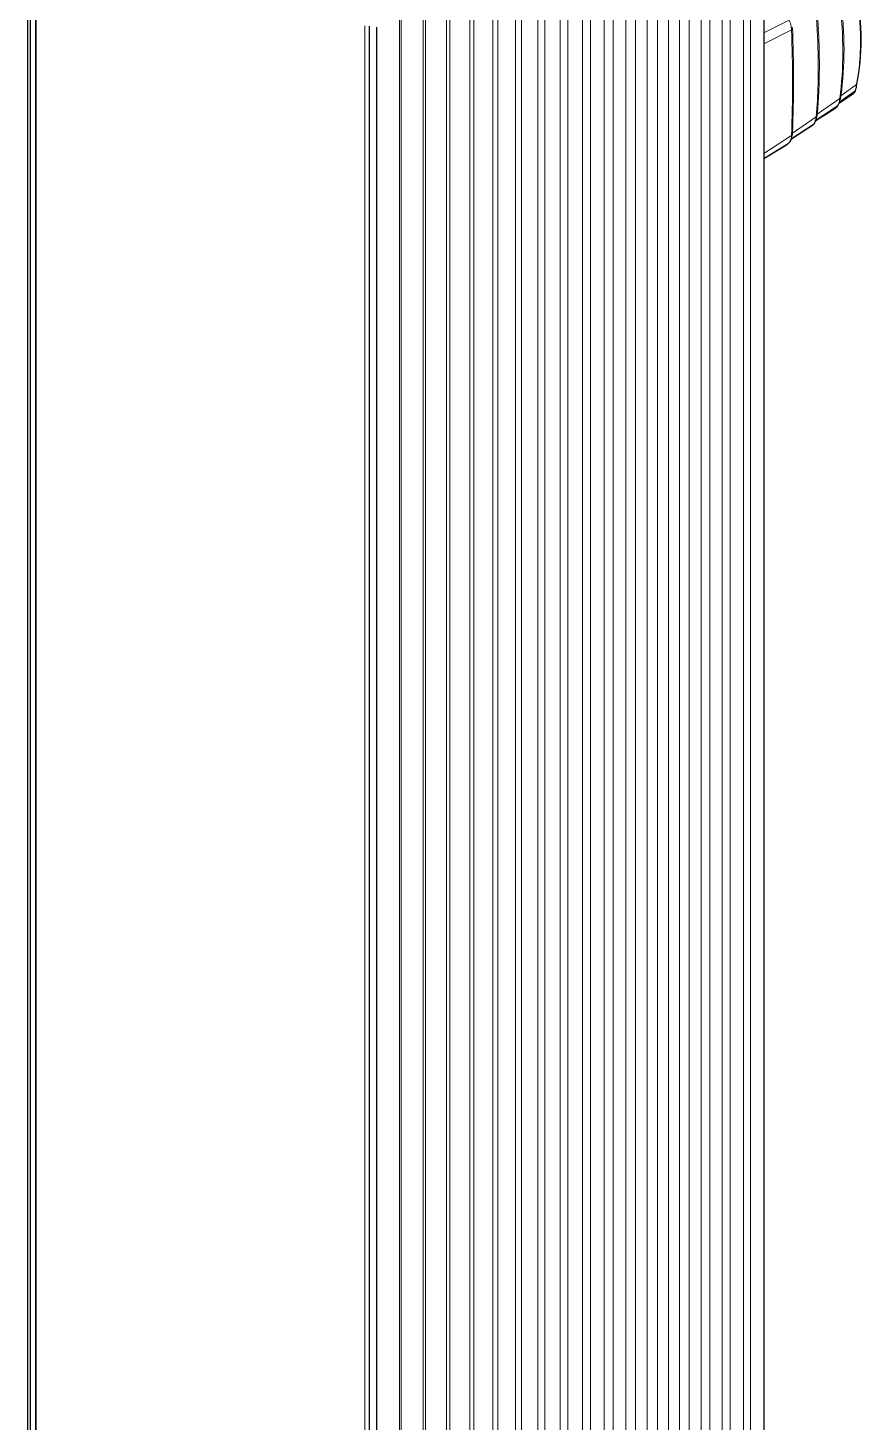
# Model space of a CAD drawing. Header units: millimetres. Extents: x 208114 to 212367, y 170574 to 176275.
# Drawn here: x 211396.6 to 211600.6, y 174113.2 to 174454.8 of the extents above; entities that cross this region are included whole.
import ezdxf

# ---------------------------------------------------------------- set-up
doc = ezdxf.new("R2010")
doc.units = ezdxf.units.MM
doc.header["$LTSCALE"] = 10
doc.layers.add('标注', color=251, linetype='Continuous', lineweight=9)

msp = doc.modelspace()

# ---------------------------------------------------------------- linework, layer by layer
for p, q in [((211576.84, 174506.78), (211576.84, 173863.64)), ((211396.58, 173854.48), (211396.58, 174493.7)), ((211397.14, 174493.42), (211397.14, 173853.63)), ((211480.22, 173812.09), (211480.22, 174455.22)), ((211481.91, 174454.94), (211481.91, 173811.81)), ((211599.59, 174440.93), (211599.62, 174441.1)), ((211595.17, 174436.31), (211596.07, 174436.91)), ((211596.07, 174436.91), (211597.4, 174437.81)), ((211597.4, 174437.81), (211598.74, 174438.71)), ((211599.17, 174439.21), (211599.25, 174439.43)), ((211599.25, 174439.43), (211599.27, 174439.5)), ((211590.72, 174432.83), (211592.59, 174434.02)), ((211592.59, 174434.02), (211594.53, 174435.25)), ((211594.97, 174435.81), (211594.96, 174435.78)), ((211586.7, 174429.62), (211588.73, 174430.92)), ((211589.45, 174432.02), (211590.72, 174432.83)), ((211589.45, 174432.02), (211589.67, 174432.61)), ((211583.46, 174427.56), (211584.73, 174428.37)), ((211584.73, 174428.37), (211586.7, 174429.62))]:
    msp.add_line(p, q)
for points in [[(211599.27, 174439.5), (211599.31, 174439.68), (211599.39, 174439.99), (211599.46, 174440.3), (211599.52, 174440.62), (211599.59, 174440.93)], [(211598.74, 174438.71), (211598.76, 174438.72), (211598.92, 174438.85), (211599.05, 174439.02), (211599.17, 174439.21)], [(211576.84, 174422.78), (211578.01, 174423.51), (211579.12, 174424.2), (211580.29, 174424.93), (211581.51, 174425.69), (211582.68, 174426.41)]]:
    msp.add_lwpolyline(points)
for centre, radius, start, end in [((211598.27, 174439.41), 0.844, 303.7967, 305.4532), ((211598.27, 174439.42), 0.854, 305.465, 310.7192), ((211589.54, 174438.04), 5.87, 337.611, 340.1333)]:
    msp.add_arc(centre, radius, start, end)
for points, knots in [([(211599.62, 174441.1), (211600.32, 174444.63), (211600.95, 174452.16), (211600.27, 174459.68), (211599.65, 174463.55)], [0, 0, 0, 0, 0.478572, 1, 1, 1, 1]), ([(211594.96, 174435.78), (211594.91, 174435.67), (211594.8, 174435.47), (211594.62, 174435.31), (211594.53, 174435.25)], [0, 0, 0, 0, 0.517667, 1, 1, 1, 1]), ([(211589.11, 174431.31), (211589.09, 174431.27), (211588.98, 174431.12), (211588.85, 174430.99), (211588.73, 174430.92)], [0, 0, 0, 0, 0.257916, 1, 1, 1, 1]), ([(211589.39, 174431.86), (211589.37, 174431.81), (211589.29, 174431.62), (211589.19, 174431.44), (211589.11, 174431.31)], [0, 0, 0, 0, 0.256736, 1, 1, 1, 1]), ([(211582.97, 174426.67), (211582.95, 174426.64), (211582.86, 174426.55), (211582.76, 174426.46), (211582.68, 174426.41)], [0, 0, 0, 0, 0.254768, 1, 1, 1, 1]), ([(211583.41, 174427.42), (211583.38, 174427.35), (211583.28, 174427.08), (211583.12, 174426.83), (211582.97, 174426.67)], [0, 0, 0, 0, 0.263058, 1, 1, 1, 1])]:
    msp.add_open_spline(points, degree=3, knots=knots)
at = {"layer": '标注', "color": 0, "lineweight": 5}
for p, q in [((211571.79, 174503.54), (211571.79, 173860.4)), ((211573.54, 174503.81), (211573.54, 173860.68)), ((211566.64, 174500.3), (211566.64, 173857.16)), ((211568.6, 174500.69), (211568.6, 173857.56)), ((211561.42, 174497.08), (211561.42, 173853.94)), ((211563.61, 174497.59), (211563.61, 173854.46)), ((211398.44, 174492.78), (211398.44, 173854.1)), ((211398.62, 173853.76), (211398.62, 174492.68)), ((211553.43, 174491.47), (211553.43, 173848.33)), ((211556.14, 174493.89), (211556.14, 173850.75)), ((211558.55, 174494.52), (211558.55, 173851.38)), ((211548.25, 174488.44), (211548.25, 173845.31)), ((211550.8, 174490.72), (211550.8, 173847.59)), ((211539.92, 174484.48), (211539.92, 173841.34)), ((211543.01, 174485.44), (211543.01, 173842.31)), ((211545.39, 174487.59), (211545.39, 173844.45)), ((211534.39, 174481.4), (211534.39, 173838.26)), ((211537.72, 174482.46), (211537.72, 173839.33)), ((211528.8, 174478.34), (211528.8, 173835.21)), ((211532.37, 174479.51), (211532.37, 173836.38)), ((211523.14, 174475.31), (211523.14, 173832.18)), ((211526.96, 174476.59), (211526.96, 173833.45)), ((211515.98, 174470.82), (211515.98, 173827.68)), ((211517.43, 174472.32), (211517.43, 173829.18)), ((211521.5, 174473.69), (211521.5, 173830.56)), ((211510.41, 174467.97), (211510.41, 173824.84)), ((211511.66, 174469.35), (211511.66, 173826.21)), ((211504.78, 174465.16), (211504.78, 173822.02)), ((211505.82, 174466.41), (211505.82, 173823.27)), ((211493.98, 174460.62), (211493.98, 173817.48)), ((211499.1, 174462.37), (211499.1, 173819.23)), ((211499.93, 174463.5), (211499.93, 173820.36)), ((211487.98, 174457.76), (211487.98, 173814.63)), ((211493.37, 174459.6), (211493.37, 173816.47)), ((211479.12, 173813.51), (211479.12, 174455.29)), ((211487.59, 174456.87), (211487.59, 173813.73)), ((211582.97, 174456.72), (211576.84, 174453.56)), ((211583.59, 174454.31), (211576.84, 174450.91)), ((211599.52, 174440.95), (211595.69, 174438.13)), ((211595.4, 174437.47), (211589.9, 174433.66)), ((211595.06, 174436.04), (211595.28, 174436.57)), ((211595.06, 174436.04), (211595.28, 174436.57)), ((211599.16, 174439.35), (211595.28, 174436.57)), ((211595.4, 174437.47), (211595.69, 174438.13)), ((211594.41, 174435.43), (211589.5, 174432.17)), ((211589.64, 174433.03), (211589.9, 174433.66)), ((211594.96, 174435.79), (211594.41, 174435.43)), ((211589.11, 174431.31), (211583.48, 174427.63)), ((211589.64, 174433.03), (211583.83, 174429.04)), ((211583.59, 174428.46), (211576.84, 174424.05)), ((211582.97, 174426.67), (211576.84, 174422.79)), ((211583.46, 174427.56), (211583.67, 174428.16))]:
    msp.add_line(p, q, dxfattribs=at)
for centre, radius, start, end in [((211414.55, 174444.47), 175.59, 3.283, 4.3419), ((211425.08, 174445.22), 165.34, 3.2322, 4.5291), ((211230.03, 174441.38), 353.8, 357.9065, 2.0944), ((211259.07, 174441.94), 325.01, 357.7249, 2.275), ((211573.05, 174446.05), 26.95, 346.1978, 349.0931), ((211551.78, 174450.14), 48.61, 349.1042, 349.2972), ((211588.93, 174438.25), 6.51, 342.7568, 345.288), ((211573.93, 174445.84), 26.05, 345.5997, 346.1917), ((211589.25, 174438.15), 6.17, 340.1344, 342.7563)]:
    msp.add_arc(centre, radius, start, end, dxfattribs=at)
for points, knots in [([(211595.4, 174461.04), (211595.88, 174457), (211596.39, 174449.13), (211595.91, 174441.24), (211595.4, 174437.47)], [0, 0, 0, 0, 0.516648, 1, 1, 1, 1]), ([(211595.69, 174438.13), (211596.21, 174441.88), (211596.7, 174449.71), (211596.18, 174457.54), (211595.69, 174461.54)], [0, 0, 0, 0, 0.483877, 1, 1, 1, 1]), ([(211599.55, 174441.11), (211599.87, 174442.83), (211600.35, 174446.39), (211600.65, 174453.89), (211600.13, 174459.66), (211599.52, 174463.53)], [0, 0, 0, 0, 0.232954, 0.477977, 1, 1, 1, 1]), ([(211582.97, 174456.72), (211583.16, 174456.33), (211583.45, 174455.55), (211583.58, 174454.71), (211583.59, 174454.31)], [0, 0, 0, 0, 0.515091, 1, 1, 1, 1]), ([(211583.83, 174454.85), (211583.81, 174454.8), (211583.76, 174454.7), (211583.67, 174454.52), (211583.62, 174454.38), (211583.59, 174454.31)], [0, 0, 0, 0, 0.234713, 0.594648, 1, 1, 1, 1]), ([(211589.85, 174454.52), (211589.96, 174452.68), (211590.25, 174445.52), (211590.08, 174438.34), (211589.64, 174433.03)], [0, 0, 0, 0, 0.257113, 1, 1, 1, 1]), ([(211589.9, 174433.66), (211590.05, 174435.35), (211590.51, 174442.3), (211590.45, 174449.28), (211590.15, 174454.54)], [0, 0, 0, 0, 0.243322, 1, 1, 1, 1]), ([(211599.52, 174440.95), (211599.54, 174440.97), (211599.59, 174441.01), (211599.62, 174441.07), (211599.62, 174441.1)], [0, 0, 0, 0, 0.509785, 1, 1, 1, 1]), ([(211595.4, 174437.47), (211595.39, 174437.39), (211595.35, 174437.1), (211595.28, 174436.81), (211595.23, 174436.59)], [0, 0, 0, 0, 0.255083, 1, 1, 1, 1]), ([(211595.28, 174436.57), (211595.33, 174436.69), (211595.52, 174437.2), (211595.63, 174437.73), (211595.69, 174438.13)], [0, 0, 0, 0, 0.239168, 1, 1, 1, 1]), ([(211598.82, 174438.77), (211598.9, 174438.84), (211599.05, 174439.02), (211599.13, 174439.24), (211599.16, 174439.36)], [0, 0, 0, 0, 0.475611, 1, 1, 1, 1]), ([(211599.27, 174439.5), (211599.26, 174439.47), (211599.23, 174439.42), (211599.18, 174439.37), (211599.16, 174439.36)], [0, 0, 0, 0, 0.492275, 1, 1, 1, 1]), ([(211589.67, 174432.61), (211589.7, 174432.69), (211589.81, 174433.03), (211589.88, 174433.39), (211589.9, 174433.66)], [0, 0, 0, 0, 0.237721, 1, 1, 1, 1]), ([(211589.64, 174433.03), (211589.63, 174432.93), (211589.59, 174432.53), (211589.49, 174432.14), (211589.39, 174431.86)], [0, 0, 0, 0, 0.262255, 1, 1, 1, 1]), ([(211583.59, 174428.46), (211583.59, 174428.36), (211583.57, 174428.01), (211583.5, 174427.67), (211583.41, 174427.42)], [0, 0, 0, 0, 0.263728, 1, 1, 1, 1]), ([(211583.83, 174429.04), (211583.81, 174428.99), (211583.73, 174428.8), (211583.65, 174428.6), (211583.59, 174428.46)], [0, 0, 0, 0, 0.243228, 1, 1, 1, 1]), ([(211583.67, 174428.16), (211583.69, 174428.22), (211583.78, 174428.51), (211583.82, 174428.81), (211583.83, 174429.04)], [0, 0, 0, 0, 0.23632, 1, 1, 1, 1])]:
    msp.add_open_spline(points, degree=3, knots=knots, dxfattribs=at)

doc.saveas('drawing.dxf')
